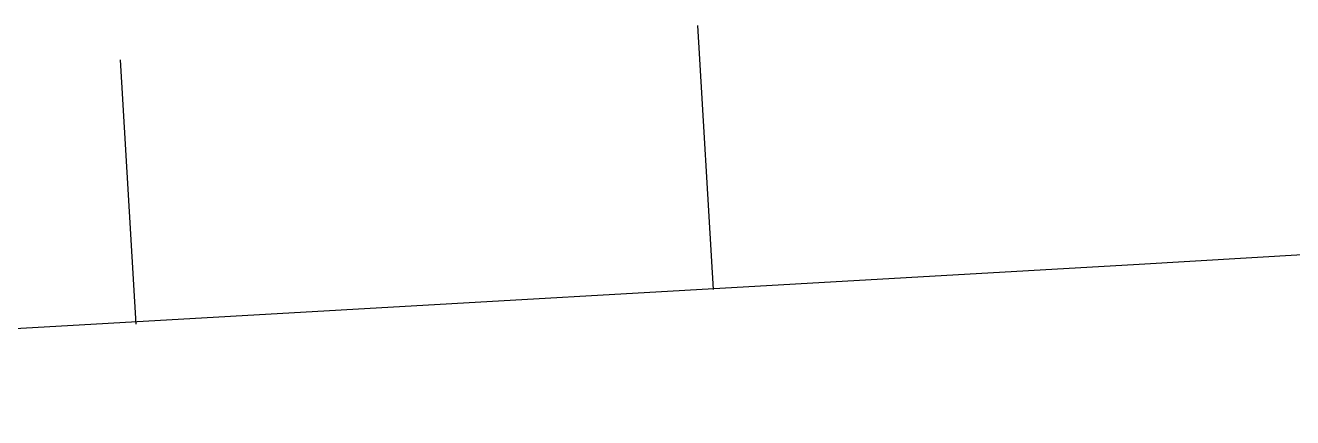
# Model space of a CAD drawing. Header units: millimetres. Extents: x 34038 to 35840, y 10511 to 10922.
# Drawn here: x 34948.08 to 34958.58, y 10780.96 to 10784.21 of the extents above; entities that cross this region are included whole.
import ezdxf

# ---------------------------------------------------------------- set-up
doc = ezdxf.new("R2010")
doc.units = ezdxf.units.MM
doc.layers.add('_0', color=7, linetype='Continuous')
doc.layers.add('PINTURA BRANCA', color=7, linetype='Continuous')

msp = doc.modelspace()

# ---------------------------------------------------------------- linework, layer by layer
msp.add_line((34935.097, 10780.96), (34957.31, 10782.231))
at = {"layer": '_0'}
msp.add_line((34957.31, 10782.231), (34958.663, 10782.312), dxfattribs=at)
at = {"layer": '_0', "color": 2}
msp.add_line((34957.835, 10782.262), (34957.835, 10782.262), dxfattribs=at)
at = {"layer": 'PINTURA BRANCA'}
for p, q in [((34953.653, 10784.21), (34953.783, 10782.02)), ((34948.87, 10783.924), (34949.001, 10781.735))]:
    msp.add_line(p, q, dxfattribs=at)

doc.saveas('drawing.dxf')
